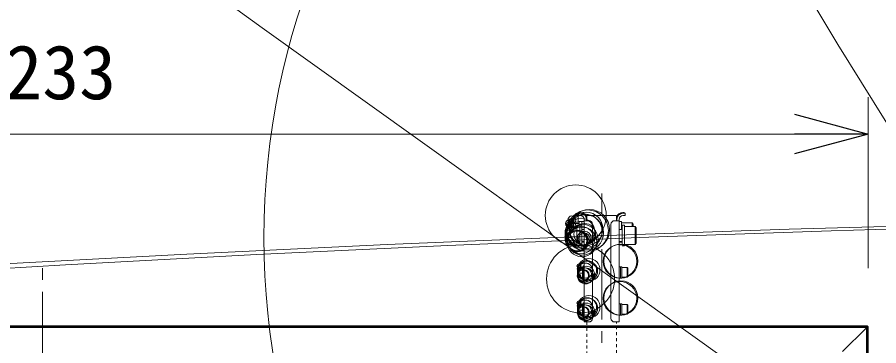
# Model space of a CAD drawing. Units: millimetres, scale not verified. Extents: x -2243 to 8485, y -2083 to 9787.
# Drawn here: x -18.45 to 10.66, y 31 to 42.11 of the extents above; entities that cross this region are included whole.
import ezdxf
from ezdxf.enums import TextEntityAlignment as Align

# ---------------------------------------------------------------- set-up
doc = ezdxf.new("R2010")
doc.units = ezdxf.units.MM
doc.header["$LTSCALE"] = 0.125
doc.linetypes.add('USER1', pattern=[28.575, 19.05, -3.175, 3.175, -3.175])
doc.linetypes.add('USER2', pattern=[1.4, 0.7, -0.7])
doc.layers.add('0-0_0', color=7, linetype='Continuous')
doc.layers.add('0-4_SUNPO', color=3, linetype='Continuous', lineweight=18)
doc.layers.add('0-5_GAIKEI', color=1, linetype='Continuous', lineweight=18)
doc.styles.add('ＭＳ ゴシック', font='')
doc.styles.get('ＭＳ ゴシック').set_extended_font_data('MS Gothic')

# ---------------------------------------------------------------- blocks, each defined once
blk = doc.blocks.new('_Open30')
at = {"layer": '0-0_0'}
blk.add_line((0, 0), (-1, 0), dxfattribs=at)
blk.add_lwpolyline([(-1, 0.26795), (0, 0), (-1, -0.26795)], dxfattribs=at)
blk = doc.blocks.new('D4')
at = {"layer": '0-4_SUNPO'}
for p, q in [((203.8067, 221.1228), (203.8067, 226.9059)), ((150.4867, 225.6559), (201.3067, 225.6559))]:
    blk.add_line(p, q, dxfattribs=at)
at = {"layer": '0-4_SUNPO', "xscale": 2.5, "yscale": 2.5}
blk.add_blockref('_Open30', (203.8067, 225.6559), dxfattribs=at)
at = {"layer": '0-4_SUNPO', "color": 7, "style": 'ＭＳ ゴシック'}
blk.add_text('2233', height=1.833, dxfattribs=at).set_placement((173.3967, 226.2809), align=Align.BOTTOM_LEFT)

msp = doc.modelspace()

# ---------------------------------------------------------------- linework, layer by layer
at = {"layer": '0-5_GAIKEI', "color": 9, "linetype": 'USER1'}
for p, q in [((1.299, -0.2557), (1.299, 36.1497)), ((-17.601, -1.6996), (-17.601, 33.9712))]:
    msp.add_line(p, q, dxfattribs=at)
at = {"layer": '0-5_GAIKEI', "color": 7}
for p, q in [((0.5069, 35.1749), (0.5069, 35.4795)), ((0.5818, 35.4795), (0.5069, 35.4795)), ((0.5366, 35.4795), (0.5069, 35.4795)), ((0.5818, 35.3995), (0.5069, 35.3995)), ((0.5368, 35.5044), (0.5868, 35.5044)), ((0.5368, 35.4795), (0.5368, 35.5044)), ((0.7068, 31.8059), (0.7068, 35.2745)), ((0.7867, 35.2296), (0.7867, 35.2745)), ((0.7992, 35.4045), (1.7988, 35.4045)), ((0.7992, 35.4045), (0.7992, 35.2296)), ((1.7988, 35.4045), (1.7988, 35.2296)), ((1.8113, 35.2296), (1.8113, 35.2745)), ((1.8913, 31.8059), (1.8913, 35.2745)), ((2.0113, 35.5044), (2.0612, 35.5044)), ((2.0163, 35.4795), (2.0912, 35.4795)), ((2.0163, 35.3995), (2.0912, 35.3995)), ((2.0612, 35.5044), (2.0612, 35.4795)), ((2.0912, 35.4795), (2.0615, 35.4795)), ((2.0912, 35.4795), (2.0912, 35.3995)), ((0.1344, 35.0323), (0.1328, 35.0296)), ((0.1328, 34.4299), (0.1328, 35.0296)), ((0.4556, 35.0498), (0.1596, 35.0498)), ((0.4556, 35.0043), (0.1596, 35.0043)), ((0.2106, 35.1573), (0.209, 35.1546)), ((0.209, 35.0498), (0.209, 35.1546)), ((0.5318, 35.1747), (0.2358, 35.1747)), ((0.5318, 35.1292), (0.2358, 35.1292)), ((0.4556, 34.3805), (0.4556, 35.0796)), ((0.6306, 35.0796), (0.4556, 35.0796)), ((0.5556, 34.3799), (0.5556, 35.0796)), ((0.6306, 35.0796), (0.6306, 34.3799)), ((0.6306, 35.0059), (0.6318, 35.0066)), ((0.6318, 34.9696), (0.6306, 34.9689)), ((0.6318, 34.9297), (0.6318, 35.2046)), ((0.7068, 35.2296), (0.8617, 35.2296)), ((0.9867, 35.1046), (0.9867, 31.9309)), ((1.6114, 31.9309), (1.6114, 35.1046)), ((1.7364, 35.2296), (1.8913, 35.2296)), ((1.9663, 35.2046), (1.8913, 35.2046)), ((1.9663, 35.2046), (1.9663, 34.9297)), ((2.3261, 35.1546), (1.9663, 35.1546)), ((2.065, 35.0796), (1.99, 35.0796)), ((1.99, 34.3799), (1.99, 35.0796)), ((2.065, 35.0796), (2.065, 34.3799)), ((2.4248, 35.0296), (2.065, 35.0296)), ((2.3661, 35.1146), (2.3261, 35.1546)), ((2.3261, 35.1546), (2.3261, 35.0296)), ((2.3661, 35.1146), (2.3661, 35.0298)), ((2.4648, 34.9896), (2.4248, 35.0296)), ((2.4248, 35.0296), (2.4248, 34.4299)), ((2.4648, 34.9896), (2.4648, 34.4699)), ((0.0964, 34.9297), (0.0658, 34.899)), ((0.0658, 34.5605), (0.0658, 34.899)), ((0.0964, 34.9297), (0.0964, 34.5298)), ((0.1328, 34.9297), (0.0964, 34.9297)), ((0.4556, 34.6842), (0.1596, 34.6842)), ((0.7068, 34.9297), (0.6306, 34.9297)), ((1.99, 34.9297), (1.8913, 34.9297)), ((0.0658, 34.5605), (0.0964, 34.5298)), ((0.0964, 34.5298), (0.1328, 34.5298)), ((0.1328, 34.4299), (0.1344, 34.4272)), ((0.4556, 34.4097), (0.1596, 34.4097)), ((0.4903, 34.3799), (0.4556, 34.3805)), ((0.4903, 34.3799), (0.6306, 34.3799)), ((0.6306, 34.5298), (0.7068, 34.5298)), ((0.6306, 34.5048), (0.7068, 34.5048)), ((0.6318, 34.5048), (0.6318, 34.5298)), ((1.8913, 34.5298), (1.99, 34.5298)), ((1.8913, 34.5048), (1.9663, 34.5048)), ((1.9663, 34.5298), (1.9663, 34.5048)), ((1.99, 34.3799), (2.065, 34.3799)), ((2.065, 34.4299), (2.4248, 34.4299)), ((2.4248, 34.4299), (2.4648, 34.4699)), ((0.4869, 33.566), (0.4819, 33.561)), ((0.4819, 33.3995), (0.4819, 33.561)), ((0.4877, 33.6441), (0.4869, 33.6427)), ((0.4869, 33.3178), (0.4869, 33.6427)), ((0.6493, 33.6536), (0.5014, 33.6536)), ((0.6493, 33.629), (0.5014, 33.629)), ((0.6718, 33.7052), (0.6493, 33.6427)), ((0.6493, 33.6536), (0.6493, 33.3069)), ((1.9313, 33.6739), (1.8913, 33.6739)), ((1.9313, 33.6739), (1.9313, 33.2866)), ((1.9813, 33.6727), (1.9313, 33.6727)), ((2.1612, 33.6427), (1.9813, 33.6427)), ((2.1812, 33.6227), (2.1612, 33.6427)), ((2.1612, 33.6427), (2.1612, 33.3178)), ((2.1812, 33.6227), (2.1812, 33.3378)), ((0.4819, 33.3995), (0.4869, 33.3945)), ((0.4869, 33.3178), (0.4877, 33.3164)), ((0.6493, 33.4556), (0.5014, 33.4556)), ((0.6493, 33.3069), (0.5014, 33.3069)), ((0.6493, 33.3178), (0.6718, 33.2553)), ((0.6718, 33.2553), (0.7068, 33.2553)), ((1.8913, 33.2866), (1.9313, 33.2866)), ((1.9486, 33.2878), (1.9313, 33.2881)), ((1.9813, 33.3178), (2.1612, 33.3178)), ((2.1612, 33.3178), (2.1812, 33.3378)), ((0.4877, 32.3946), (0.4869, 32.3932)), ((0.4869, 32.0683), (0.4869, 32.3932)), ((0.6493, 32.4041), (0.5014, 32.4041)), ((0.6493, 32.3794), (0.5014, 32.3794)), ((0.6718, 32.4557), (0.6493, 32.3932)), ((0.6493, 32.4041), (0.6493, 32.0574)), ((0.7068, 32.4557), (0.6718, 32.4557)), ((0.6718, 32.4557), (0.6718, 32.0058)), ((1.9313, 32.4244), (1.8913, 32.4244)), ((1.9313, 32.4244), (1.9313, 32.0371)), ((1.9813, 32.4232), (1.9313, 32.4232)), ((2.1612, 32.3932), (1.9813, 32.3932)), ((2.1812, 32.3732), (2.1612, 32.3932)), ((2.1612, 32.3932), (2.1612, 32.0683)), ((2.1812, 32.3732), (2.1812, 32.0883)), ((0.4869, 32.3165), (0.4819, 32.3115)), ((0.4819, 32.15), (0.4819, 32.3115)), ((0.4819, 32.15), (0.4869, 32.145)), ((0.4869, 32.0683), (0.4877, 32.0669)), ((0.6493, 32.2061), (0.5014, 32.2061)), ((0.6493, 32.0574), (0.5014, 32.0574)), ((0.6493, 32.0683), (0.6718, 32.0058)), ((1.8913, 32.0371), (1.9313, 32.0371)), ((1.9486, 32.0383), (1.9313, 32.0386)), ((1.9813, 32.0683), (2.1612, 32.0683)), ((2.1612, 32.0683), (2.1812, 32.0883)), ((0.6718, 32.0058), (0.7068, 32.0058)), ((0.7068, 31.8059), (0.8617, 31.8059)), ((1.8913, 31.8059), (1.7364, 31.8059)), ((-45.4485, 31.679), (10.2465, 31.679)), ((10.2465, 31.674), (10.2612, 31.674)), ((10.2789, 31.6667), (10.3018, 31.6438)), ((10.309, 31.6261), (10.309, -0.4631))]:
    msp.add_line(p, q, dxfattribs=at)
at = {"layer": '0-5_GAIKEI', "color": 8, "linetype": 'USER2'}
for p, q in [((0.7992, 31.8059), (0.7992, 29.7539)), ((1.7988, 29.7573), (1.7988, 31.8059))]:
    msp.add_line(p, q, dxfattribs=at)
at = {"layer": '0-5_GAIKEI'}
for p, q in [((10.2465, 31.6717), (-45.4485, 31.6717)), ((-45.4484, 31.6363), (10.2465, 31.6363)), ((10.243, 31.6186), (-45.4449, 31.6186)), ((10.2319, 31.6019), (9.4365, 30.8065)), ((10.2664, 31.6136), (10.2406, 31.6136)), ((10.2462, 31.6313), (10.2487, 31.6313)), ((10.2465, 31.679), (10.2465, 31.6372)), ((10.2612, 31.6667), (10.2465, 31.6667)), ((10.2487, 31.6313), (10.2726, 31.6552)), ((10.2487, 31.6313), (10.2487, -0.4683)), ((10.2612, 31.674), (10.2612, 31.6667)), ((10.2726, 31.6552), (10.2612, 31.6667)), ((10.3017, 31.6261), (10.2903, 31.6376)), ((10.3017, -0.4631), (10.3017, 31.6261)), ((10.309, 31.6261), (10.3017, 31.6261))]:
    msp.add_line(p, q, dxfattribs=at)
at = {"layer": '0-5_GAIKEI', "color": 7}
for points in [[(0.7068, 35.2046), (0.5318, 35.2046), (0.5318, 35.0796)], [(0.7068, 33.7052), (0.6718, 33.7052), (0.6718, 33.2553)], [(1.9486, 33.2878), (1.9813, 33.2878), (1.9813, 33.6727)], [(1.9486, 32.0383), (1.9813, 32.0383), (1.9813, 32.4232)]]:
    msp.add_lwpolyline(points, dxfattribs=at)
at = {"layer": '0-5_GAIKEI'}
for points in [[(10.2462, 31.6313), (10.2461, 31.6309), (10.2461, 31.6305), (10.246, 31.63), (10.246, 31.6296), (10.2459, 31.6291), (10.2458, 31.6287), (10.2457, 31.6282), (10.2456, 31.6277), (10.2455, 31.6273), (10.2454, 31.6268), (10.2453, 31.6263), (10.2452, 31.6258), (10.2451, 31.6253), (10.245, 31.6248), (10.2448, 31.6243), (10.2447, 31.6237), (10.2445, 31.6232), (10.2444, 31.6227), (10.2442, 31.6222), (10.2441, 31.6216), (10.2439, 31.6211), (10.2437, 31.6206), (10.2435, 31.62), (10.2433, 31.6195), (10.2431, 31.6189), (10.2429, 31.6184), (10.2427, 31.6179), (10.2424, 31.6173), (10.2422, 31.6168), (10.242, 31.6163), (10.2417, 31.6157), (10.2414, 31.6152), (10.2412, 31.6147), (10.2409, 31.6142), (10.2406, 31.6136)], [(10.243, 31.6186), (10.2432, 31.6192), (10.2434, 31.6197), (10.2436, 31.6202), (10.2438, 31.6208), (10.244, 31.6213), (10.2441, 31.6219), (10.2443, 31.6224), (10.2445, 31.623), (10.2446, 31.6235), (10.2448, 31.624), (10.2449, 31.6246), (10.2451, 31.6251), (10.2452, 31.6257), (10.2453, 31.6262), (10.2454, 31.6267), (10.2455, 31.6272), (10.2456, 31.6278), (10.2457, 31.6283), (10.2458, 31.6288), (10.2459, 31.6293), (10.246, 31.6298), (10.2461, 31.6303), (10.2461, 31.6308), (10.2462, 31.6313), (10.2463, 31.6318), (10.2463, 31.6323), (10.2463, 31.6328), (10.2464, 31.6333), (10.2464, 31.6337), (10.2465, 31.6342), (10.2465, 31.6346), (10.2465, 31.6351), (10.2465, 31.6355), (10.2465, 31.6359), (10.2465, 31.6363)], [(10.2903, 31.6376), (10.2664, 31.6136), (10.2664, -0.4506)]]:
    msp.add_lwpolyline(points, dxfattribs=at)
at = {"layer": '0-5_GAIKEI', "color": 7}
for centre, radius in [((3121.0148, 4423.2157), 5363.6628), ((3121.0148, 4419.842), 5363.6628), ((3121.0149, 4397.077), 5363.6629), ((116.601, 132.3936), 125.487), ((116.601, 129.02), 125.487), ((116.601, 106.2548), 125.487), ((222.419, -226.1262), 309.8299), ((222.419, -229.4998), 309.8299), ((211.0554, -210.0156), 290.1948), ((211.0554, -213.3892), 290.1948), ((0.4848, 34.6751), 39.428), ((14.8586, 34.6552), 24.9743), ((222.419, -252.265), 309.8299), ((211.0554, -236.1544), 290.1948), ((0.4219, 35.4088), 1.0289), ((0.8264, 34.8934), 0.6988), ((0.8858, 34.925), 0.6814), ((41.7926, -1023.9226), 1059.4024), ((41.6161, -974.7821), 1010.1821), ((0.2152, 35.1284), 0.136), ((0.7453, 34.8176), 0.6148), ((0.7205, 34.8663), 0.5895), ((0.6015, 34.8453), 0.4687), ((0.5986, 34.8434), 0.4658), ((0.2915, 35.2534), 0.136), ((0.2692, 35.2128), 0.0897), ((0.2514, 35.1846), 0.0564), ((0.7739, 34.952), 0.5663), ((0.2139, 34.9284), 0.133), ((0.193, 35.0878), 0.0897), ((0.1853, 34.9791), 0.0748), ((0.1752, 35.0596), 0.0564), ((0.1717, 34.9993), 0.0504), ((0.1624, 35.0431), 0.0355), ((0.6511, 34.5897), 0.5234), ((0.1599, 35.0138), 0.0317), ((0.6312, 34.5109), 0.5024), ((0.5903, 34.5711), 0.4598), ((0.1541, 35.0344), 0.0235), ((0.1502, 35.0229), 0.0184), ((0.1473, 35.0293), 0.015), ((0.1441, 35.0274), 0.0113), ((0.1434, 35.0268), 0.0106), ((0.144, 35.0267), 0.0111), ((0.1431, 35.0272), 0.0102), ((0.2901, 35.0533), 0.133), ((0.2615, 35.104), 0.0748), ((0.2479, 35.1242), 0.0504), ((0.2386, 35.168), 0.0355), ((0.2361, 35.1388), 0.0317), ((0.2303, 35.1594), 0.0235), ((0.2264, 35.1478), 0.0184), ((0.2236, 35.1543), 0.015), ((0.2203, 35.1523), 0.0113), ((0.2196, 35.1518), 0.0106), ((0.2202, 35.1517), 0.0111), ((0.2193, 35.1521), 0.0102), ((0.7269, 34.7704), 0.3651), ((0.2139, 34.5311), 0.133), ((0.4959, 34.5438), 0.3632), ((0.464, 34.5469), 0.3312), ((0.4781, 34.5478), 0.3453), ((0.7124, 34.6413), 0.2352), ((0.7065, 34.6069), 0.2003), ((0.585, 33.2622), 1.1498), ((0.1853, 34.4804), 0.0748), ((0.1717, 34.4602), 0.0504), ((0.1599, 34.4457), 0.0317), ((0.1502, 34.4366), 0.0184), ((0.6925, 34.34), 0.0667), ((0.6959, 34.3705), 0.036), ((0.6971, 34.3762), 0.0301), ((0.7034, 34.4004), 0.00521), ((0.7037, 34.4012), 0.0043), ((0.7047, 34.4027), 0.00256), ((0.7053, 34.4034), 0.00164), ((0.7054, 34.4037), 0.00134), ((0.7057, 34.4037), 0.00109), ((1.9144, 33.8552), 0.5674), ((1.9486, 33.8644), 0.5766), ((0.8618, 33.5687), 0.3778), ((0.8219, 33.527), 0.3363), ((0.8054, 33.5542), 0.3195), ((0.7407, 33.5428), 0.2539), ((0.7408, 33.5417), 0.2539), ((0.5308, 33.6947), 0.072), ((0.5263, 33.5969), 0.0619), ((0.5236, 33.6815), 0.057), ((0.5212, 33.6056), 0.0519), ((0.5119, 33.6201), 0.0346), ((0.5113, 33.661), 0.0331), ((0.5047, 33.6521), 0.022), ((0.7705, 33.4054), 0.2866), ((0.5009, 33.6478), 0.0163), ((0.5019, 33.6346), 0.0171), ((0.7554, 33.3621), 0.2706), ((0.5003, 33.6358), 0.0151), ((0.7258, 33.392), 0.2399), ((0.4961, 33.6435), 0.00977), ((0.6831, 33.3796), 0.1963), ((0.4942, 33.6417), 0.00732), ((0.4934, 33.641), 0.0065), ((0.4929, 33.6414), 0.00605), ((0.493, 33.641), 0.00613), ((0.6723, 33.3816), 0.1854), ((0.671, 33.381), 0.1842), ((0.5263, 33.3636), 0.0619), ((0.5212, 33.3549), 0.0519), ((0.5119, 33.3404), 0.0346), ((0.5019, 33.3259), 0.0171), ((0.5003, 33.3247), 0.0151), ((1.9144, 32.6057), 0.5674), ((1.9486, 32.6149), 0.5766), ((0.8618, 32.3192), 0.3778), ((0.8219, 32.2775), 0.3363), ((0.8054, 32.3047), 0.3195), ((0.5308, 32.4452), 0.072), ((0.5263, 32.3474), 0.0619), ((0.5236, 32.432), 0.057), ((0.5212, 32.3561), 0.0519), ((0.5119, 32.3706), 0.0346), ((0.5113, 32.4115), 0.0331), ((0.5047, 32.4025), 0.022), ((0.7705, 32.1559), 0.2866), ((0.5009, 32.3983), 0.0163), ((0.5019, 32.3851), 0.0171), ((0.7554, 32.1126), 0.2706), ((0.5003, 32.3863), 0.0151), ((0.7258, 32.1425), 0.2399), ((0.4961, 32.394), 0.00977), ((0.6831, 32.1301), 0.1963), ((0.7407, 32.2933), 0.2539), ((0.7408, 32.2922), 0.2539), ((0.4942, 32.3922), 0.00732), ((0.4929, 32.3919), 0.00605), ((0.4934, 32.3914), 0.0065), ((0.493, 32.3915), 0.00613), ((0.5263, 32.1141), 0.0619), ((0.5212, 32.1054), 0.0519), ((0.5119, 32.0908), 0.0346), ((0.5019, 32.0764), 0.0171), ((0.5003, 32.0752), 0.0151), ((0.6723, 32.1321), 0.1854), ((0.671, 32.1315), 0.1842)]:
    msp.add_circle(centre, radius, dxfattribs=at)
for centre, radius, start, end in [((0.5818, 35.2745), 0.2049, 52.42713, 89.99887), ((0.5818, 35.2745), 0.2049, 0.00029, 89.99968), ((0.5818, 35.2745), 0.125, 0, 89.99999), ((0.5868, 35.2795), 0.2249, 19.18814, 89.99998), ((0.5868, 35.2795), 0.1999, 0, 89.99998), ((0.5818, 35.2745), 0.2049, 0, 52.426), ((2.0113, 35.2795), 0.2249, 90, 160.81189), ((2.0113, 35.2795), 0.1999, 90, 180.00002), ((2.0163, 35.2745), 0.2049, 92.45269, 179.99981), ((2.0163, 35.2745), 0.2049, 127.574, 180), ((2.0163, 35.2745), 0.2049, 90.00017, 127.57383), ((2.0163, 35.2745), 0.125, 90.00001, 180), ((0.8617, 35.1046), 0.125, 0, 90), ((1.7364, 35.1046), 0.125, 90, 180), ((0.4903, 35.4264), 1.0465, 269.99799, 273.57756), ((0.7059, 34.6042), 0.198, 247.64047, 267.95238), ((1.8913, 34.6048), 0.1999, 270, 299.58833), ((0.8617, 31.9309), 0.125, 270, 0), ((1.7364, 31.9309), 0.125, 180, 270), ((10.2612, 31.649), 0.025, 45, 90), ((10.284, 31.6261), 0.025, 0, 45)]:
    msp.add_arc(centre, radius, start, end, dxfattribs=at)
at = {"layer": '0-5_GAIKEI'}
for start, end in [(315, 338.20293), (315, 331.87996), (353.23676, 358.9818)]:
    msp.add_arc((10.1965, 31.6372), 0.05, start, end, dxfattribs=at)
for centre, major_axis, ratio, start_param, end_param in [((10.1966, 31.6372), (0.0005, 0.05), 0.999887, 4.7038549, 4.7216248), ((10.2487, 31.6136), (-0.0177, 0.0177), 0.57735, 4.1887902, 5.2359878), ((10.2612, 31.649), (0.0177, 0.0177), 0.57735, 0, 1.0471976), ((10.2726, 31.6376), (0.0177, 0.0177), 0.57735, 0, 1.0471976), ((10.2726, 31.6376), (-0.0177, 0.0177), 0.57735, 4.1887902, 5.2359878), ((10.2726, 31.6376), (0.0177, 0.0177), 0.57735, 5.2359878, 6.2831853), ((10.284, 31.6261), (0.0177, 0.0177), 0.57735, 5.2359878, 6.2831853)]:
    msp.add_ellipse(centre, major_axis=major_axis, ratio=ratio, start_param=start_param, end_param=end_param, dxfattribs=at)

# ---------------------------------------------------------------- block references
at = {"layer": '0-4_SUNPO'}
msp.add_blockref('D4', (-193.4976, -187.4967), dxfattribs=at)

doc.saveas('drawing.dxf')
